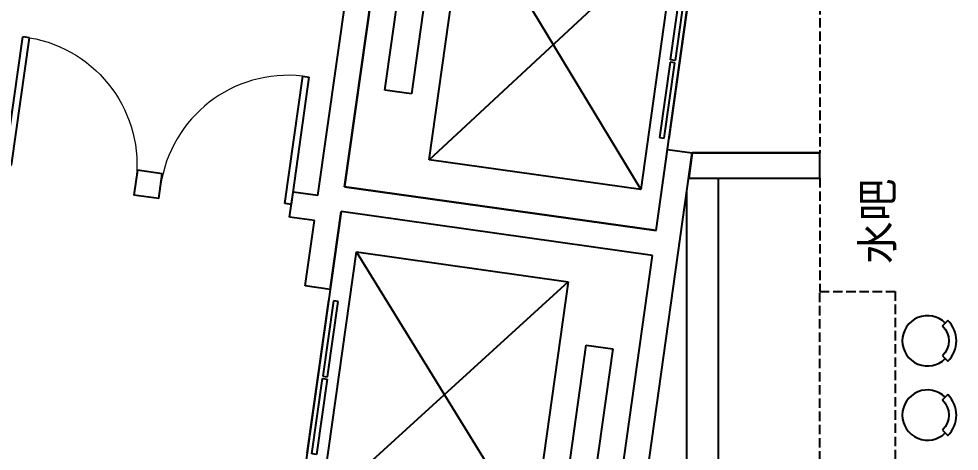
# Model space of a CAD drawing. Header units: millimetres. Extents: x 285006 to 3037698, y -2820855 to 192241.
# Drawn here: x 850758 to 858235, y -471920 to -468483 of the extents above; entities that cross this region are included whole.
import ezdxf
from ezdxf.enums import TextEntityAlignment as Align

# ---------------------------------------------------------------- set-up
doc = ezdxf.new("R2010")
doc.units = ezdxf.units.MM
doc.linetypes.add('DASH', pattern=[0.35, 0.25, -0.1])
for name, color, linetype in [('1#C-6F$0$A-WALL', 2, 'Continuous'), ('___', 4, 'Continuous'), ('__附着_A10-J_KJ_2_B_28F_SEN22M3I_设计区$0$A_WALL_BRIK(砌块墙)', 190, 'Continuous'), ('BS-LIFT', 14, 'Continuous'), ('BS-SHORT CABINET', 30, 'Continuous'), ('COLUMN', 160, 'Continuous'), ('DOOR', 60, 'Continuous'), ('DS-NOTES', 8, 'Continuous'), ('FF-FURN', 51, 'Continuous'), ('FF-TEXT', 50, 'Continuous')]:
    doc.layers.add(name, color=color, linetype=linetype)
doc.styles.add('DIA', font='')
doc.styles.get('DIA').set_extended_font_data('SimSun')

# ---------------------------------------------------------------- blocks, each defined once
blk = doc.blocks.new('1#C-6F$0$$0$A$C613054A8')
for p, q in [((0, 50), (0, 2750)), ((0, 2750), (2500, 2750)), ((2500, 2750), (2500, 50)), ((634.7, 2444.4), (634.7, 355.6)), ((634.7, 2444.4), (2334.7, 355.6)), ((634.7, 355.6), (2334.7, 2444.4)), ((2334.7, 2444.4), (634.7, 2444.4)), ((2334.7, 355.6), (2334.7, 2444.4)), ((209.7, 1944.9), (209.7, 855.1)), ((422.2, 1944.9), (209.7, 1944.9)), ((422.2, 855.1), (422.2, 1944.9)), ((2424.4, 1409.4), (2424.4, 2013.9)), ((2424.4, 2013.9), (2462.2, 2013.9)), ((2462.2, 2013.9), (2462.2, 1409.4)), ((2500, 786.1), (2500, 2013.9)), ((2462.2, 1409.4), (2424.4, 1409.4)), ((2424.4, 1390.6), (2424.4, 786.1)), ((2462.2, 1390.6), (2424.4, 1390.6)), ((2462.2, 786.1), (2462.2, 1390.6)), ((209.7, 855.1), (422.2, 855.1)), ((2424.4, 786.1), (2462.2, 786.1)), ((634.7, 355.6), (2334.7, 355.6)), ((2500, 50), (0, 50))]:
    blk.add_line(p, q)
blk = doc.blocks.new('1#C-6F$0$A$C613054A8')
for p, q in [((0, 0), (0, 2650)), ((0, 2650), (2500, 2650)), ((2500, 2650), (2500, 0)), ((634.7, 2349.4), (634.7, 300.6)), ((634.7, 2349.4), (2334.7, 300.6)), ((634.7, 300.6), (2334.7, 2349.4)), ((2334.7, 2349.4), (634.7, 2349.4)), ((2334.7, 300.6), (2334.7, 2349.4)), ((209.7, 1869.9), (209.7, 780.1)), ((422.2, 1869.9), (209.7, 1869.9)), ((422.2, 780.1), (422.2, 1869.9)), ((2424.4, 1334.4), (2424.4, 1938.9)), ((2424.4, 1938.9), (2462.2, 1938.9)), ((2462.2, 1938.9), (2462.2, 1334.4)), ((2500, 711.1), (2500, 1938.9)), ((2462.2, 1334.4), (2424.4, 1334.4)), ((2424.4, 1315.6), (2424.4, 711.1)), ((2462.2, 1315.6), (2424.4, 1315.6)), ((2462.2, 711.1), (2462.2, 1315.6)), ((209.7, 780.1), (422.2, 780.1)), ((2424.4, 711.1), (2462.2, 711.1)), ((634.7, 300.6), (2334.7, 300.6)), ((2500, 0), (0, 0))]:
    blk.add_line(p, q)
blk = doc.blocks.new('1#C-6F$0$$TCHSYS$DOOR2D')
for p, q in [((0.45, 0.975), (0.5, 0.975)), ((0.45, 0), (0.45, 0.975)), ((0.5, 0), (0.5, 0.975)), ((0.5, 0), (0.45, 0))]:
    blk.add_line(p, q)
at = {"lineweight": 13}
blk.add_arc((0.475, 0), 0.975, 91.46928, 180, dxfattribs=at)
blk = doc.blocks.new('DFHRTHRTH')
at = {"layer": 'COLUMN', "linetype": 'Continuous'}
for p, q in [((3272710.3, 4610003.9, 0), (3273587.2, 4616242.5, 0)), ((3272922.3, 4610075, 0), (3273701.7, 4615620.5, 0)), ((3275398, 4609727.1, 0), (3275488.4, 4610370.8, 0)), ((3275488.4, 4610370.8, 0), (3275686.5, 4610342.9, 0)), ((3275095, 4606134.3, 0), (3275686.5, 4610342.9, 0)), ((3271274.4, 4610205.7, 0), (3271246.6, 4610007.6, 0)), ((3271472.5, 4610177.8, 0), (3271274.4, 4610205.7, 0)), ((3271444.7, 4609979.8, 0), (3271472.5, 4610177.8, 0)), ((3275398, 4609727.1, 0), (3272922.3, 4610075, 0)), ((3271444.7, 4609979.8, 0), (3271246.6, 4610007.6, 0)), ((3272484.4, 4609833.6, 0), (3272512.3, 4610031.7, 0)), ((3272710.3, 4610003.9, 0), (3272512.3, 4610031.7, 0)), ((3272682.5, 4609805.8, 0), (3272484.4, 4609833.6, 0)), ((3272807.5, 4609258.1, 0), (3272894.5, 4609877, 0)), ((3275370.1, 4609529, 0), (3272894.5, 4609877, 0)), ((3272609.4, 4609285.9, 0), (3272682.5, 4609805.8, 0)), ((3275001.3, 4606904.8, 0), (3275370.1, 4609529, 0)), ((3272807.5, 4609258.1, 0), (3272609.4, 4609285.9, 0))]:
    blk.add_line(p, q, dxfattribs=at)
blk = doc.blocks.new('A$C20967D04')
at = {"color": 0, "linetype": 'Continuous'}
for p, q in [((-120.2, 109.8), (-141.4, 88.6)), ((120.2, 109.8), (141.4, 88.6))]:
    blk.add_line(p, q, dxfattribs=at)
blk.add_lwpolyline([(-162.6, 67.4), (-141.4, 88.6, -2.414214), (141.4, 88.6), (162.6, 67.4, -0.414214), (-162.6, 67.4, -0.414214)], format="xyb", dxfattribs=at)
blk.add_arc((0, 230), 170, 225, 315, dxfattribs=at)
blk = doc.blocks.new('DFHFTHRTHRT')
at = {"layer": 'FF-TEXT', "color": 50, "style": 'DIA'}
blk.add_text('水吧', height=250, rotation=89.91517, dxfattribs=at).set_placement((912968.8, -324775.3), align=Align.MIDDLE_CENTER)

msp = doc.modelspace()

# ---------------------------------------------------------------- linework, layer by layer
at = {"layer": '__附着_A10-J_KJ_2_B_28F_SEN22M3I_设计区$0$A_WALL_BRIK(砌块墙)', "ltscale": 0.01, "elevation": 0}
msp.add_lwpolyline([(856113.1, -469549.6), (857126.9, -469549.6)], dxfattribs=at)
at = {"layer": 'BS-SHORT CABINET', "elevation": 0}
msp.add_lwpolyline([(856085, -469749.6), (857126.9, -469749.6), (857126.9, -469549.6), (856112.7, -469549.6)], close=True, dxfattribs=at)
for points in [[(856319.6, -469749.6), (856319.6, -475370.5)], [(856069.6, -472349.2), (856069.6, -469859)]]:
    msp.add_lwpolyline(points, dxfattribs=at)
at = {"layer": 'DS-NOTES', "linetype": 'DASH', "ltscale": 300, "elevation": 0}
for points in [[(857126.9, -468163.3), (857126.9, -469549.6)], [(857126.9, -469749.6), (857126.9, -470649.6)]]:
    msp.add_lwpolyline(points, dxfattribs=at)
at = {"layer": 'FF-FURN', "linetype": 'DASH', "ltscale": 300, "elevation": 0}
msp.add_lwpolyline([(857126.9, -470649.6), (857726.9, -470649.6), (857726.9, -473570.5), (857126.9, -473570.5)], close=True, dxfattribs=at)

# ---------------------------------------------------------------- block references
at = {"layer": '1#C-6F$0$A-WALL'}
msp.add_blockref('DFHRTHRTH', (-2419573.4, -5079892.5), dxfattribs=at)
at = {"layer": '___'}
msp.add_blockref('DFHFTHRTHRT', (-55384.5, -145318), dxfattribs=at)
at = {"layer": 'BS-LIFT', "extrusion": (-5.84819e-16, -4.16084e-15, -1), "zscale": -0.9999999999999973, "rotation": 188.0006920480634}
msp.add_blockref('1#C-6F$0$$0$A$C613054A8', (-853731.7, -467094.3, 0), dxfattribs=at)
at = {"layer": 'BS-LIFT', "xscale": -1, "rotation": 351.9993155329082}
msp.add_blockref('1#C-6F$0$A$C613054A8', (855427.9, -472987.7, 0), dxfattribs=at)
at = {"layer": 'DOOR'}
for p, xscale, yscale, zscale, rotation in [((851167.2, -469712.8, 0), -1050.000003055029, 1050.000003055028, 1050.000003055029, 351.9993082428272), ((852405.1, -469886.8, 0), 1050.000000136291, 1050.000000136291, 1050.000000136291, 351.9993083056692)]:
    msp.add_blockref('1#C-6F$0$$TCHSYS$DOOR2D', p, dxfattribs=dict(at, xscale=xscale, yscale=yscale, zscale=zscale, rotation=rotation))
at = {"layer": 'FF-FURN', "linetype": 'DASH', "ltscale": 300, "xscale": -1, "rotation": 90.00000096500112}
for p in [(858212.6, -471042.9), (858212.6, -471632.9)]:
    msp.add_blockref('A$C20967D04', p, dxfattribs=at)

doc.saveas('drawing.dxf')
